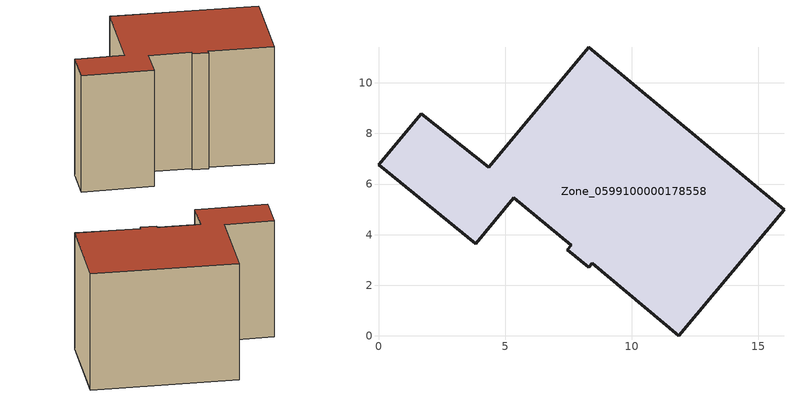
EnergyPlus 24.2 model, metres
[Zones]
Zone_0599100000178558
 floor ground (C_G): 3.85,3.64 0,6.75 1.69,8.77 4.36,6.67 8.29,11.41 16.01,4.98 11.86,0 8.44,2.88 8.3,2.71 7.46,3.41 7.6,3.58 5.35,5.45 z0
 wall outside (C_F): 4.36,6.67 1.69,8.77 0,6.75 3.85,3.64 5.35,5.45 7.6,3.58 7.46,3.41 8.3,2.71 8.44,2.88 11.86,0 16.01,4.98 8.29,11.41 4.36,6.67 z0:8.55
 roof outside (C_R): 16.01,4.98 8.29,11.41 4.36,6.67 1.69,8.77 0,6.75 3.85,3.64 5.35,5.45 7.6,3.58 7.46,3.41 8.3,2.71 8.44,2.88 11.86,0 z8.55
[BUILDING]
Pand.0599100000178558: North Axis=0; Terrain=City; Loads Convergence Tolerance Value=0.04; Temperature Convergence Tolerance Value=0.4; Solar Distribution=FullExterior; Maximum Number of Warmup Days=25; Minimum Number of Warmup Days=1
[Site:Location]
Rotterdam.The.Hague.AP_ZH_NLD Design_Conditions: Latitude=51.96; Longitude=4.45; Time Zone=1; Elevation=-4.5
[SITE:GROUNDTEMPERATURE:BUILDINGSURFACE]
18, 18, 18, 18, 18, 18, 18, 18, 18, 18, 18, 18
[MATERIAL] Thermal Absorptance=0.9; Solar Absorptance=0.7; Visible Absorptance=0.7
Name | Roughness | Thickness | Conductivity | Density | Specific Heat
G.TC.1946-1964 | MediumSmooth | 0.15 | 1 | 540 | 1210
F.TC.1946-1964 | Rough | 0.3 | 0.857143 | 1920 | 840
R.TC.1946-1964 | MediumRough | 0.2 | 0.235294 | 1500 | 1000
[CONSTRUCTION]
C_G: G.TC.1946-1964
C_F: F.TC.1946-1964
C_R: R.TC.1946-1964
[ZONE]
Zone_0599100000178558: Type=1; Multiplier=1; Ceiling Height=Autocalculate; Volume=Autocalculate; Floor Area=autocalculate; Part of Total Floor Area=Yes
[ZONEINFILTRATION:DESIGNFLOWRATE]
Infil_Zone_0599100000178558: Zone or ZoneList or Space or SpaceList=Zone_0599100000178558; Schedule=AlwaysOn; Design Flow Rate Calculation Method=Flow/Area; Flow Rate per Floor Area=0.003; Constant Term Coefficient=1; Temperature Term Coefficient=0; Velocity Term Coefficient=0; Velocity Squared Term Coefficient=0
[HVACTEMPLATE:ZONE:IDEALLOADSAIRSYSTEM]
Zone_0599100000178558: Maximum Heating Supply Air Temperature=50; Minimum Cooling Supply Air Temperature=13; Maximum Heating Supply Air Humidity Ratio=0.0156; Minimum Cooling Supply Air Humidity Ratio=0.0077; Heating Limit=NoLimit; Cooling Limit=NoLimit; Dehumidification Control Type=ConstantSensibleHeatRatio; Cooling Sensible Heat Ratio=0.7; Dehumidification Setpoint=60; Humidification Control Type=None; Humidification Setpoint=30; Outdoor Air Method=None; Outdoor Air Flow Rate per Person=0.00944; Outdoor Air Flow Rate per Zone Floor Area=0; Outdoor Air Flow Rate per Zone=0; Demand Controlled Ventilation Type=None; Outdoor Air Economizer Type=NoEconomizer; Heat Recovery Type=None; Sensible Heat Recovery Effectiveness=0.7; Latent Heat Recovery Effectiveness=0.65
[ZONECONTROL:THERMOSTAT]
ThermostatControl_Zone_0599100000178558: Zone or ZoneList=Zone_0599100000178558; Control Type Schedule=DualSetpointControlType; Control 1=Thermostat_Zone_0599100000178558; Temperature Difference Between Cutout And Setpoint=0
[THERMOSTATSETPOINT:DUALSETPOINT]
Thermostat_Zone_0599100000178558: Heating Setpoint Temperature Schedule=HeatingSetpoint_Zone_0599100000178558; Cooling Setpoint Temperature Schedule=CoolingSetpoint_Zone_0599100000178558
[SCHEDULE:COMPACT]
HeatingSetpoint_Zone_0599100000178558: Through: 12/31, For: AllDays, Until: 24:00, 21
CoolingSetpoint_Zone_0599100000178558: Through: 12/31, For: AllDays, Until: 24:00, 24
DualSetpointControlType: Through: 12/31, For: AllDays, Until: 24:00, 4
AlwaysOn: Through: 12/31, For: AllDays, Until: 24:00, 1
